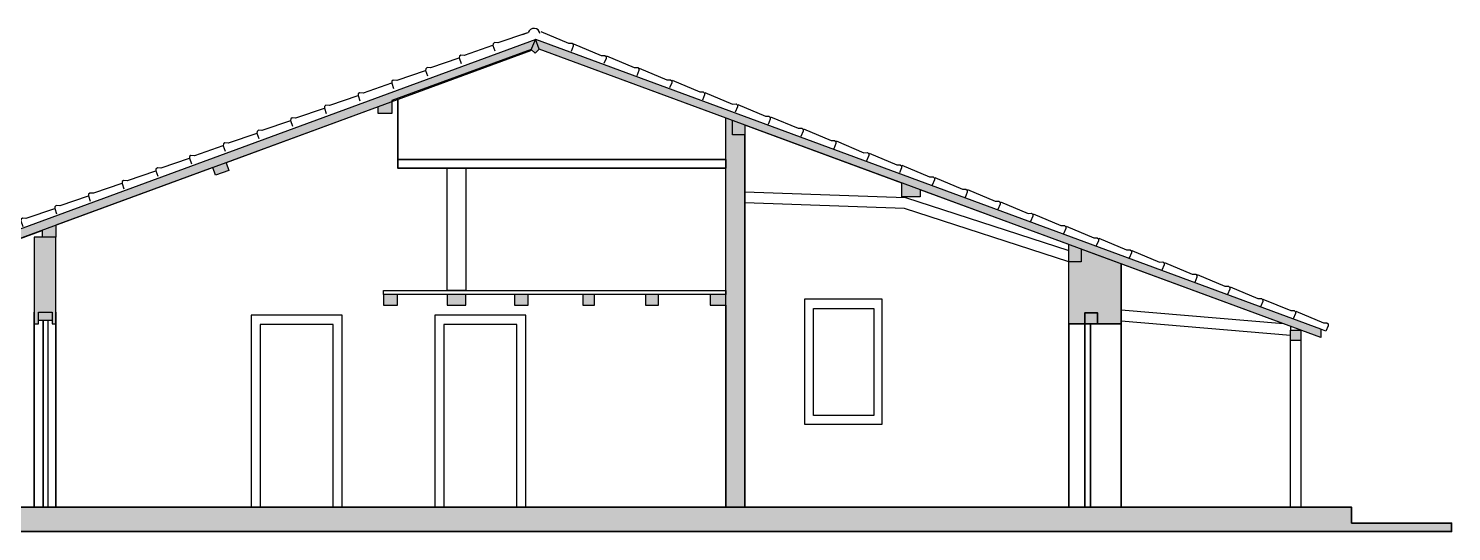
# Model space of a CAD drawing. Header units: millimetres. Extents: x 16028 to 40290, y -14212 to -8511.
# Drawn here: x 24179 to 40290, y -14212 to -8511 of the extents above; entities that cross this region are included whole.
import ezdxf

# ---------------------------------------------------------------- set-up
doc = ezdxf.new("R2010")
doc.units = ezdxf.units.MM
for name, color, linetype, lineweight in [('A-ALV-___-___-EXI', 250, 'Continuous', 35), ('A-BAS-___-___-EXI', 250, 'Continuous', 35), ('A-COB-___-___-EXI', 250, 'Continuous', 25), ('A-JAN-___-___-EXI', 250, 'Continuous', 25), ('A-PIL-___-___-EXI', 250, 'Continuous', 25), ('A-POR-___-___-EXI', 250, 'Continuous', 25)]:
    doc.layers.add(name, color=color, linetype=linetype, lineweight=lineweight)

msp = doc.modelspace()

# ---------------------------------------------------------------- hatches: boundary and pattern name
at = {"layer": 'A-ALV-___-___-EXI'}
h = msp.add_hatch(color=11, dxfattribs=at)
h.paths.add_polyline_path([(32074, -13936), (32288, -13936), (32288, -9715), (32148, -9715), (32148, -9554), (32073, -9527), (32073, -13936)])
h.paths.add_polyline_path([(36281, -11858), (36551, -11858), (36551, -11179), (36096, -11011), (36096, -11155), (35959, -11155), (35959, -11858), (36139, -11858), (36139, -11733), (36281, -11733)])
h.paths.add_polyline_path([(24490, -11858), (24490, -10878), (24243, -10878), (24243, -11858), (24292, -11858), (24292, -11725), (24446, -11725), (24446, -11858)])
at = {"layer": 'A-BAS-___-___-EXI', "true_color": 0xcb9898}
msp.add_hatch(color=253, dxfattribs=at).paths.add_polyline_path([(40290, -14212), (40290, -14116), (39159, -14116), (39159, -13936), (17028, -13936), (17028, -13999), (16028, -13999), (16028, -14212), (37960, -14212)])
at = {"layer": 'A-COB-___-___-EXI', "true_color": 0xc19a82}
h = msp.add_hatch(color=33, dxfattribs=at)
h.paths.add_polyline_path([(20750, -12118), (24335, -10799), (24335, -10878), (24490, -10878), (24490, -10742), (26266, -10088), (26295, -10173), (26446, -10121), (26416, -10034), (28139, -9400), (28139, -9475), (28292, -9475), (28292, -9328), (29869, -8748), (29914, -8793), (29961, -8747), (32148, -9554), (32148, -9715), (32288, -9715), (32288, -9606), (34068, -10263), (34068, -10418), (34274, -10418), (34274, -10339), (35959, -10961), (35959, -11155), (36096, -11155), (36096, -11011), (38812, -12014), (38812, -11919), (29923, -8638), (20672, -12041)])
h.paths.add_polyline_path([(38583, -12045), (38583, -11931), (38468, -11931), (38468, -12045)])
h.paths.add_polyline_path([(36281, -11858), (36281, -11733), (36139, -11733), (36139, -11858)])
h.paths.add_polyline_path([(24292, -11816), (24446, -11816), (24446, -11725), (24292, -11725)])
h.paths.add_polyline_path([(28358, -11645), (28358, -11525), (28198, -11525), (28198, -11645)])
h.paths.add_polyline_path([(31313, -11645), (31313, -11525), (31165, -11525), (31165, -11645)])
h.paths.add_polyline_path([(32073, -11645), (32073, -11525), (31898, -11525), (31898, -11645)])
h.paths.add_polyline_path([(29129, -11645), (29129, -11525), (28921, -11525), (28921, -11645)])
h.paths.add_polyline_path([(30588, -11645), (30588, -11525), (30456, -11525), (30456, -11645)])
h.paths.add_polyline_path([(29838, -11645), (29838, -11525), (29680, -11525), (29680, -11645)])

# ---------------------------------------------------------------- linework, layer by layer
at = {"layer": 'A-ALV-___-___-EXI'}
for p, q in [((32288, -13936), (32288, -9715)), ((24490, -13936), (24490, -11725)), ((32073, -11645), (32073, -13936))]:
    msp.add_line(p, q, dxfattribs=at)
for points in [[(28361, -9995), (32073, -9995), (32073, -10095), (28361, -10095), (28361, -9995), (28361, -9303)], [(36201, -11858), (36201, -13936), (36139, -13936), (36139, -11858), (35959, -11858), (35959, -13936), (36551, -13936), (36551, -11858), (36281, -11858), (36281, -11733), (36139, -11733), (36139, -11858), (36281, -11858), (36551, -11858), (36551, -11179)], [(24243, -11725), (24243, -13936), (24347, -13936), (24347, -11816)]]:
    msp.add_lwpolyline(points, dxfattribs=at)
at = {"layer": 'A-BAS-___-___-EXI'}
msp.add_lwpolyline([(37960, -14212), (40290, -14212), (40290, -14116), (39295, -14116), (39159, -14116), (39159, -13936), (35775, -13936), (23835, -13936), (23635, -13936), (17028, -13936), (17028, -13999), (16028, -13999), (16028, -14212)], close=True, dxfattribs=at)
at = {"layer": 'A-COB-___-___-EXI'}
for p, q in [((29773, -8579), (29837, -8557)), ((28921, -11525), (28358, -11525)), ((29680, -11525), (29129, -11525)), ((30456, -11525), (29838, -11525)), ((31165, -11525), (30588, -11525)), ((31898, -11525), (31313, -11525)), ((38388, -11858), (36551, -11704)), ((36551, -11825), (38468, -11985)), ((38468, -11887), (38468, -11931))]:
    msp.add_line(p, q, dxfattribs=at)
for points in [[(38812, -11919), (29923, -8638), (20672, -12041), (20750, -12118), (24335, -10799), (24335, -10878), (24243, -10878), (24243, -11858), (24292, -11858), (24292, -11816), (24446, -11816)], [(38527, -11714), (38840, -11846), (38880, -11846), (38895, -11860), (38895, -11880), (38868, -11943), (38812, -11919), (38812, -12014), (29961, -8747), (29919, -8634), (29864, -8765), (20754, -12116)], [(29816, -8564), (29494, -8674), (29454, -8671), (29439, -8684), (29437, -8704), (29458, -8765)], [(29979, -8547), (30293, -8679), (30333, -8678), (30347, -8692), (30347, -8712), (30322, -8772)], [(30351, -8685), (30664, -8817), (30704, -8816), (30719, -8830), (30719, -8850), (30694, -8910)], [(38812, -12014), (36096, -11011), (36096, -11155), (35959, -11155), (35959, -10961), (34274, -10339), (34274, -10418), (34068, -10418), (34068, -10263), (32288, -9606), (32288, -9715), (32148, -9715), (32148, -9554), (29961, -8747), (29914, -8793), (29869, -8748), (28292, -9328), (28292, -9475), (28139, -9475), (28139, -9400), (26416, -10034), (26446, -10121), (26295, -10173), (26266, -10088), (24490, -10742), (24490, -10878)], [(29053, -8849), (28731, -8958), (28691, -8955), (28676, -8968), (28674, -8988), (28695, -9049)], [(29434, -8706), (29112, -8816), (29073, -8813), (29057, -8826), (29056, -8846), (29077, -8907)], [(30723, -8822), (31036, -8955), (31076, -8954), (31090, -8968), (31091, -8988), (31065, -9048)], [(28671, -8991), (28349, -9101), (28309, -9097), (28294, -9110), (28292, -9130), (28313, -9191)], [(31094, -8960), (31408, -9092), (31448, -9092), (31462, -9106), (31462, -9126), (31437, -9185)], [(28289, -9133), (27967, -9243), (27928, -9239), (27912, -9252), (27911, -9272), (27932, -9333)], [(31466, -9098), (31779, -9230), (31819, -9229), (31834, -9243), (31834, -9263), (31809, -9323)], [(27908, -9275), (27586, -9385), (27546, -9381), (27531, -9394), (27529, -9414), (27550, -9475)], [(31838, -9236), (32151, -9368), (32191, -9367), (32205, -9381), (32206, -9401), (32180, -9461)], [(27526, -9417), (27204, -9527), (27164, -9523), (27149, -9536), (27147, -9556), (27168, -9618)], [(32209, -9373), (32522, -9505), (32562, -9505), (32577, -9519), (32577, -9539), (32552, -9598)], [(27144, -9559), (26822, -9669), (26783, -9665), (26767, -9678), (26766, -9698), (26787, -9760)], [(28198, -11525), (28198, -11481), (32073, -11481), (32073, -11525), (32073, -9527)], [(32581, -9511), (32894, -9643), (32934, -9642), (32948, -9656), (32949, -9676), (32924, -9736)], [(32952, -9649), (33266, -9781), (33306, -9780), (33320, -9794), (33320, -9814), (33295, -9874)], [(26763, -9701), (26441, -9811), (26401, -9808), (26386, -9820), (26384, -9840), (26405, -9902)], [(33324, -9786), (33637, -9919), (33677, -9918), (33692, -9932), (33692, -9952), (33667, -10011)], [(25999, -9985), (25678, -10095), (25638, -10092), (25622, -10105), (25621, -10125), (25642, -10186)], [(26381, -9843), (26059, -9953), (26019, -9950), (26004, -9963), (26002, -9982), (26023, -10044)], [(33696, -9924), (34009, -10056), (34049, -10056), (34063, -10069), (34064, -10089), (34039, -10149)], [(25618, -10127), (25296, -10237), (25256, -10234), (25241, -10247), (25239, -10267), (25260, -10328)], [(34067, -10062), (34381, -10194), (34421, -10193), (34435, -10207), (34435, -10227), (34410, -10287)], [(25236, -10270), (24914, -10379), (24874, -10376), (24859, -10389), (24857, -10409), (24878, -10470)], [(34439, -10200), (34752, -10332), (34792, -10331), (34807, -10345), (34807, -10365), (34782, -10425)], [(24854, -10412), (24533, -10522), (24493, -10518), (24477, -10531), (24476, -10551), (24497, -10612)], [(32288, -10361), (34107, -10425), (35959, -11026)], [(34811, -10337), (35124, -10469), (35164, -10469), (35178, -10483), (35179, -10503), (35153, -10562)], [(24473, -10554), (24151, -10664), (24111, -10660), (24096, -10673), (24094, -10693), (24115, -10754)], [(36139, -11858), (35959, -11858), (35959, -11155), (34095, -10550), (32288, -10487)], [(35182, -10475), (35496, -10607), (35536, -10606), (35550, -10620), (35550, -10640), (35525, -10700)], [(35554, -10613), (35867, -10745), (35907, -10744), (35922, -10758), (35922, -10778), (35897, -10838)], [(35926, -10750), (36239, -10882), (36279, -10882), (36293, -10896), (36294, -10916), (36268, -10975)], [(24292, -11816), (24292, -11725), (24446, -11725), (24446, -11816), (24446, -11858), (24490, -11858), (24490, -10878), (24335, -10878)], [(36297, -10888), (36611, -11020), (36651, -11020), (36665, -11033), (36665, -11053), (36640, -11113)], [(36669, -11026), (36982, -11158), (37022, -11157), (37037, -11171), (37037, -11191), (37012, -11251)], [(37040, -11164), (37354, -11296), (37394, -11295), (37408, -11309), (37408, -11329), (37383, -11389)], [(37412, -11301), (37725, -11433), (37765, -11433), (37780, -11447), (37780, -11467), (37755, -11526)], [(37784, -11439), (38097, -11571), (38137, -11570), (38151, -11584), (38152, -11604), (38127, -11664)], [(38155, -11577), (38469, -11709), (38509, -11708), (38523, -11722), (38523, -11742), (38498, -11802)]]:
    msp.add_lwpolyline(points, dxfattribs=at)
for points in [[(29129, -11481), (28921, -11481), (28921, -10095), (29129, -10095)], [(28198, -11645), (28358, -11645), (28358, -11525), (28198, -11525)], [(28921, -11645), (29129, -11645), (29129, -11525), (28921, -11525)], [(29680, -11645), (29838, -11645), (29838, -11525), (29680, -11525)], [(30456, -11645), (30588, -11645), (30588, -11525), (30456, -11525)], [(31165, -11645), (31313, -11645), (31313, -11525), (31165, -11525)], [(31898, -11645), (32073, -11645), (32073, -11525), (31898, -11525)]]:
    msp.add_lwpolyline(points, close=True, dxfattribs=at)
msp.add_arc((29902, -8579), 68.2, 9.9591, 161.6781, dxfattribs=at)
at = {"layer": 'A-JAN-___-___-EXI'}
for points in [[(33845, -11578), (32965, -11578), (32965, -12995), (33845, -12995)], [(33750, -12898), (33065, -12898), (33065, -11683), (33750, -11683)]]:
    msp.add_lwpolyline(points, close=True, dxfattribs=at)
at = {"layer": 'A-PIL-___-___-EXI'}
msp.add_lwpolyline([(38468, -12045), (38468, -11931), (38583, -11931), (38583, -12045), (38583, -13936), (38468, -13936), (38468, -12045), (38583, -12045)], dxfattribs=at)
at = {"layer": 'A-POR-___-___-EXI'}
for points in [[(26701, -13936), (27729, -13936), (27729, -11761), (26701, -11761)], [(28781, -13936), (29809, -13936), (29809, -11761), (28781, -11761)], [(26801, -13936), (27629, -13936), (27629, -11864), (26801, -11864)], [(28881, -13936), (29709, -13936), (29709, -11864), (28881, -11864)]]:
    msp.add_lwpolyline(points, close=True, dxfattribs=at)
msp.add_lwpolyline([(24347, -13936), (24402, -13936), (24402, -11816)], dxfattribs=at)

doc.saveas('drawing.dxf')
